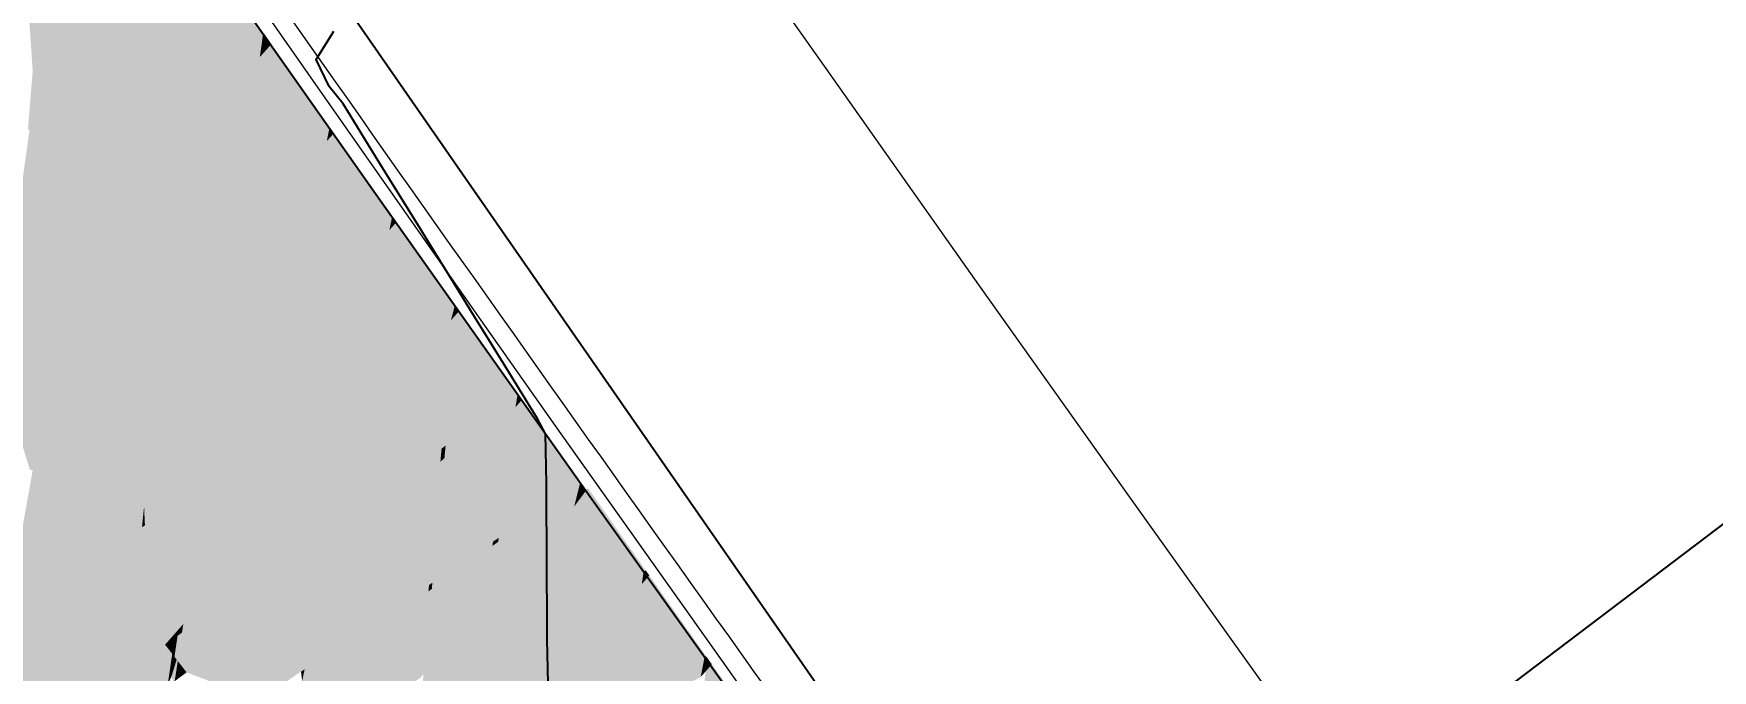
# Model space of a CAD drawing. Header units: millimetres. Extents: x 340454 to 342791, y 6993867 to 6995092.
# Drawn here: x 340800.18 to 340808.04, y 6994596.85 to 6994599.83 of the extents above; entities that cross this region are included whole.
import ezdxf
from ezdxf.enums import TextEntityAlignment as Align

# ---------------------------------------------------------------- set-up
doc = ezdxf.new("R2010")
doc.units = ezdxf.units.MM
doc.header["$LTSCALE"] = 10
for name, color, linetype in [('A-MODELAGEM', 7, 'Continuous'), ('Alinhamento', 7, 'Continuous'), ('AREA_DOS_LOTES', 5, 'Continuous'), ('F-HZ-CORREDOR-FEAT', 2, 'Continuous'), ('T-HM-CURVA_INTERMEDIARIA', 45, 'Continuous'), ('URB-Calçadas', 2, 'Continuous'), ('URB-Quadras', 3, 'Continuous')]:
    doc.layers.add(name, color=color, linetype=linetype)
doc.layers.add('PDF2_0', color=9, linetype='Continuous', true_color=0x808080)
doc.styles.add('ARIAL', font='arial.ttf', dxfattribs={"height": 2})

msp = doc.modelspace()

# ---------------------------------------------------------------- linework, layer by layer
at = {"lineweight": 20}
msp.add_lwpolyline([(340804.4536, 6994595.5903, -0.006606), (340796.9114, 6994606.3729, 0.436053), (340791.2693, 6994607.2952), (340769.737, 6994591.4125), (340780.2367, 6994577.2322), (340804.4536, 6994595.5903, -0.007581)], format="xyb", close=True, dxfattribs=at)
at = {"layer": 'A-MODELAGEM', "color": 11, "linetype": 'Continuous', "lineweight": -3}
for points in [[(340800.9063, 6994599.6879), (340800.9253, 6994599.6956), (340800.9585, 6994600.2058)], [(340800.9063, 6994599.6879), (340800.9585, 6994600.2058), (340800.953, 6994600.202)], [(340800.9253, 6994599.6956), (340801.2542, 6994599.8295), (340800.9795, 6994600.2205)], [(340800.9253, 6994599.6956), (340800.9795, 6994600.2205), (340800.9585, 6994600.2058)], [(340800.9795, 6994600.2205), (340801.2601, 6994599.8319), (340800.9852, 6994600.2245)], [(340800.9795, 6994600.2205), (340801.2542, 6994599.8295), (340801.2601, 6994599.8319)], [(340800.5598, 6994599.9265), (340800.8335, 6994599.6582), (340800.953, 6994600.202)], [(340800.8335, 6994599.6582), (340800.9063, 6994599.6879), (340800.953, 6994600.202)], [(340800.176, 6994599.6576), (340800.217, 6994599.9453), (340800.1582, 6994599.9216)], [(340800.176, 6994599.6576), (340800.1955, 6994599.6713), (340800.217, 6994599.9453)], [(340800.1955, 6994599.6713), (340800.2363, 6994599.9532), (340800.217, 6994599.9453)], [(340800.1955, 6994599.6713), (340800.2024, 6994599.6761), (340800.2363, 6994599.9532)], [(340800.2024, 6994599.6761), (340800.2416, 6994599.9553), (340800.2363, 6994599.9532)], [(340800.2024, 6994599.6761), (340800.5373, 6994599.9107), (340800.2416, 6994599.9553)], [(340800.2024, 6994599.6761), (340800.4662, 6994599.5087), (340800.5373, 6994599.9107)], [(340800.4662, 6994599.5087), (340800.4864, 6994599.5169), (340800.5373, 6994599.9107)], [(340800.4864, 6994599.5169), (340800.8335, 6994599.6582), (340800.5598, 6994599.9265)], [(340800.4864, 6994599.5169), (340800.5598, 6994599.9265), (340800.5373, 6994599.9107)], [(340800.9253, 6994599.6956), (340801.2491, 6994599.7879), (340801.2542, 6994599.8295)], [(340801.2491, 6994599.7879), (340801.255, 6994599.8283), (340801.2542, 6994599.8295)], [(340801.2491, 6994599.7879), (340801.2721, 6994599.8041), (340801.255, 6994599.8283)], [(340801.2542, 6994599.8295), (340801.255, 6994599.8283), (340801.2601, 6994599.8319)], [(340801.255, 6994599.8283), (340801.2772, 6994599.8076), (340801.2601, 6994599.8319)], [(340801.255, 6994599.8283), (340801.2721, 6994599.8041), (340801.2772, 6994599.8076)], [(340800.9102, 6994599.5499), (340801.2395, 6994599.7224), (340801.2491, 6994599.7879)], [(340800.9102, 6994599.5499), (340801.2491, 6994599.7879), (340800.9253, 6994599.6956)], [(340801.168, 6994599.1084), (340801.2639, 6994599.7496), (340801.2395, 6994599.7224)], [(340801.168, 6994599.1084), (340801.1891, 6994599.1232), (340801.2639, 6994599.7496)], [(340801.1891, 6994599.1232), (340801.2888, 6994599.7773), (340801.2639, 6994599.7496)], [(340801.1891, 6994599.1232), (340801.1906, 6994599.1243), (340801.2888, 6994599.7773)], [(340801.1906, 6994599.1243), (340801.5651, 6994599.3879), (340801.2888, 6994599.7773)], [(340801.2395, 6994599.7224), (340801.2639, 6994599.7496), (340801.2491, 6994599.7879)], [(340801.2639, 6994599.7496), (340801.2721, 6994599.8041), (340801.2491, 6994599.7879)], [(340801.2639, 6994599.7496), (340801.2888, 6994599.7773), (340801.2721, 6994599.8041)], [(340801.2721, 6994599.8041), (340801.2942, 6994599.7833), (340801.2772, 6994599.8076)], [(340801.2888, 6994599.7773), (340801.2892, 6994599.7798), (340801.2721, 6994599.8041)], [(340801.2721, 6994599.8041), (340801.2892, 6994599.7798), (340801.2942, 6994599.7833)], [(340801.2888, 6994599.7773), (340801.29, 6994599.7786), (340801.2892, 6994599.7798)], [(340801.2888, 6994599.7773), (340801.5651, 6994599.3879), (340801.29, 6994599.7786)], [(340801.2892, 6994599.7798), (340801.29, 6994599.7786), (340801.2942, 6994599.7833)], [(340801.29, 6994599.7786), (340801.5695, 6994599.3911), (340801.2942, 6994599.7833)], [(340801.29, 6994599.7786), (340801.5651, 6994599.3879), (340801.5695, 6994599.3911)], [(340800.1536, 6994599.3815), (340800.1955, 6994599.6713), (340800.176, 6994599.6576)], [(340800.1536, 6994599.3815), (340800.1616, 6994599.3847), (340800.1955, 6994599.6713)], [(340800.1616, 6994599.3847), (340800.4662, 6994599.5087), (340800.2024, 6994599.6761)], [(340800.1616, 6994599.3847), (340800.2024, 6994599.6761), (340800.1955, 6994599.6713)], [(340800.4864, 6994599.5169), (340800.7913, 6994599.4664), (340800.8335, 6994599.6582)], [(340800.7913, 6994599.4664), (340800.891, 6994599.5364), (340800.8335, 6994599.6582)], [(340800.891, 6994599.5364), (340800.9063, 6994599.6879), (340800.8335, 6994599.6582)], [(340800.8876, 6994599.331), (340801.1473, 6994599.0937), (340801.2395, 6994599.7224)], [(340800.8876, 6994599.331), (340801.2395, 6994599.7224), (340800.9102, 6994599.5499)], [(340800.891, 6994599.5364), (340800.9102, 6994599.5499), (340800.9063, 6994599.6879)], [(340800.9102, 6994599.5499), (340800.9253, 6994599.6956), (340800.9063, 6994599.6879)], [(340801.1473, 6994599.0937), (340801.168, 6994599.1084), (340801.2395, 6994599.7224)], [(340800.1616, 6994599.3847), (340800.4115, 6994599.1996), (340800.4662, 6994599.5087)], [(340800.4115, 6994599.1996), (340800.432, 6994599.2141), (340800.4662, 6994599.5087)], [(340800.432, 6994599.2141), (340800.7913, 6994599.4664), (340800.4864, 6994599.5169)], [(340800.432, 6994599.2141), (340800.4864, 6994599.5169), (340800.4662, 6994599.5087)], [(340800.8681, 6994599.3093), (340800.891, 6994599.5364), (340800.7913, 6994599.4664)], [(340800.8681, 6994599.3093), (340800.8876, 6994599.331), (340800.891, 6994599.5364)], [(340800.8876, 6994599.331), (340800.9102, 6994599.5499), (340800.891, 6994599.5364)], [(340800.432, 6994599.2141), (340800.7207, 6994599.1453), (340800.7913, 6994599.4664)], [(340800.7207, 6994599.1453), (340800.8681, 6994599.3093), (340800.7913, 6994599.4664)], [(340800.1055, 6994598.9847), (340800.4115, 6994599.1996), (340800.1616, 6994599.3847)], [(340801.1906, 6994599.1243), (340801.5533, 6994599.3289), (340801.5651, 6994599.3879)], [(340801.4828, 6994598.7069), (340801.4874, 6994598.7101), (340801.5821, 6994599.3611)], [(340801.4828, 6994598.7069), (340801.5821, 6994599.3611), (340801.5569, 6994599.3329)], [(340801.4874, 6994598.7101), (340801.8586, 6994598.9721), (340801.5821, 6994599.3611)], [(340801.5533, 6994599.3289), (340801.5569, 6994599.3329), (340801.5651, 6994599.3879)], [(340801.5569, 6994599.3329), (340801.5821, 6994599.3611), (340801.5651, 6994599.3879)], [(340801.5651, 6994599.3879), (340801.5869, 6994599.3664), (340801.5695, 6994599.3911)], [(340801.5821, 6994599.3611), (340801.5825, 6994599.3633), (340801.5651, 6994599.3879)], [(340801.5651, 6994599.3879), (340801.5825, 6994599.3633), (340801.5869, 6994599.3664)], [(340801.5821, 6994599.3611), (340801.5832, 6994599.3623), (340801.5825, 6994599.3633)], [(340801.5821, 6994599.3611), (340801.8586, 6994598.9721), (340801.5832, 6994599.3623)], [(340801.5825, 6994599.3633), (340801.5832, 6994599.3623), (340801.5869, 6994599.3664)], [(340801.5832, 6994599.3623), (340801.8624, 6994598.9748), (340801.5869, 6994599.3664)], [(340801.5832, 6994599.3623), (340801.8586, 6994598.9721), (340801.8624, 6994598.9748)], [(340800.8234, 6994598.8657), (340800.8681, 6994599.3093), (340800.7207, 6994599.1453)], [(340800.8234, 6994598.8657), (340800.8408, 6994598.8779), (340800.8681, 6994599.3093)], [(340800.8408, 6994598.8779), (340801.1473, 6994599.0937), (340800.8876, 6994599.331)], [(340800.8408, 6994598.8779), (340800.8876, 6994599.331), (340800.8681, 6994599.3093)], [(340801.1542, 6994598.882), (340801.4206, 6994598.6629), (340801.5533, 6994599.3289)], [(340801.1542, 6994598.882), (340801.5533, 6994599.3289), (340801.1906, 6994599.1243)], [(340801.4206, 6994598.6629), (340801.4617, 6994598.692), (340801.5533, 6994599.3289)], [(340801.4617, 6994598.692), (340801.4828, 6994598.7069), (340801.5569, 6994599.3329)], [(340801.4617, 6994598.692), (340801.5569, 6994599.3329), (340801.5533, 6994599.3289)], [(340800.1055, 6994598.9847), (340800.3237, 6994598.7037), (340800.4115, 6994599.1996)], [(340800.3237, 6994598.7037), (340800.3447, 6994598.727), (340800.4115, 6994599.1996)], [(340800.3447, 6994598.727), (340800.432, 6994599.2141), (340800.4115, 6994599.1996)], [(340800.3447, 6994598.727), (340800.7207, 6994599.1453), (340800.432, 6994599.2141)], [(340800.3447, 6994598.727), (340800.6291, 6994598.7289), (340800.7207, 6994599.1453)], [(340800.6291, 6994598.7289), (340800.8234, 6994598.8657), (340800.7207, 6994599.1453)], [(340801.1302, 6994598.855), (340801.168, 6994599.1084), (340801.1473, 6994599.0937)], [(340801.1302, 6994598.855), (340801.152, 6994598.8795), (340801.168, 6994599.1084)], [(340801.152, 6994598.8795), (340801.1891, 6994599.1232), (340801.168, 6994599.1084)], [(340801.152, 6994598.8795), (340801.1542, 6994598.882), (340801.1891, 6994599.1232)], [(340801.1542, 6994598.882), (340801.1906, 6994599.1243), (340801.1891, 6994599.1232)], [(340800.8408, 6994598.8779), (340801.1087, 6994598.831), (340801.1473, 6994599.0937)], [(340801.1087, 6994598.831), (340801.1302, 6994598.855), (340801.1473, 6994599.0937)], [(340800.0186, 6994598.3643), (340800.3237, 6994598.7037), (340800.1055, 6994598.9847)], [(340801.4874, 6994598.7101), (340801.8466, 6994598.9122), (340801.8586, 6994598.9721)], [(340801.8466, 6994598.9122), (340801.8758, 6994598.9451), (340801.8586, 6994598.9721)], [(340801.8586, 6994598.9721), (340801.8799, 6994598.9498), (340801.8624, 6994598.9748)], [(340801.8758, 6994598.9451), (340801.8762, 6994598.9472), (340801.8586, 6994598.9721)], [(340801.8586, 6994598.9721), (340801.8762, 6994598.9472), (340801.8799, 6994598.9498)], [(340801.8758, 6994598.9451), (340801.8768, 6994598.9463), (340801.8762, 6994598.9472)], [(340801.8758, 6994598.9451), (340802.1524, 6994598.5566), (340801.8768, 6994598.9463)], [(340801.8762, 6994598.9472), (340801.8768, 6994598.9463), (340801.8799, 6994598.9498)], [(340801.8768, 6994598.9463), (340802.1556, 6994598.5588), (340801.8799, 6994598.9498)], [(340801.8768, 6994598.9463), (340802.1524, 6994598.5566), (340802.1556, 6994598.5588)], [(340800.8002, 6994598.4856), (340800.8408, 6994598.8779), (340800.8234, 6994598.8657)], [(340800.8002, 6994598.4856), (340801.1087, 6994598.831), (340800.8408, 6994598.8779)], [(340801.0826, 6994598.4244), (340801.0857, 6994598.4266), (340801.152, 6994598.8795)], [(340801.0826, 6994598.4244), (340801.152, 6994598.8795), (340801.1302, 6994598.855)], [(340801.0857, 6994598.4266), (340801.4206, 6994598.6629), (340801.1542, 6994598.882)], [(340801.0857, 6994598.4266), (340801.1542, 6994598.882), (340801.152, 6994598.8795)], [(340801.4521, 6994598.4676), (340801.7131, 6994598.2457), (340801.8466, 6994598.9122)], [(340801.4521, 6994598.4676), (340801.8466, 6994598.9122), (340801.4874, 6994598.7101)], [(340801.7131, 6994598.2457), (340801.7365, 6994598.2622), (340801.8466, 6994598.9122)], [(340801.7365, 6994598.2622), (340802.1524, 6994598.5566), (340801.8758, 6994598.9451)], [(340801.7365, 6994598.2622), (340801.8758, 6994598.9451), (340801.8466, 6994598.9122)], [(340800.7832, 6994598.4665), (340800.8234, 6994598.8657), (340800.6291, 6994598.7289)], [(340800.7832, 6994598.4665), (340800.8002, 6994598.4856), (340800.8234, 6994598.8657)], [(340800.8002, 6994598.4856), (340801.0452, 6994598.398), (340801.1087, 6994598.831)], [(340801.0452, 6994598.398), (340801.0638, 6994598.4111), (340801.1087, 6994598.831)], [(340801.0638, 6994598.4111), (340801.0826, 6994598.4244), (340801.1302, 6994598.855)], [(340801.0638, 6994598.4111), (340801.1302, 6994598.855), (340801.1087, 6994598.831)], [(340800.5023, 6994598.152), (340800.6291, 6994598.7289), (340800.304, 6994598.4999)], [(340800.304, 6994598.4999), (340800.6291, 6994598.7289), (340800.3447, 6994598.727)], [(340800.304, 6994598.4999), (340800.3447, 6994598.727), (340800.3237, 6994598.7037)], [(340800.5023, 6994598.152), (340800.7832, 6994598.4665), (340800.6291, 6994598.7289)], [(340800.0186, 6994598.3643), (340800.2853, 6994598.4868), (340800.3237, 6994598.7037)], [(340800.2853, 6994598.4868), (340800.304, 6994598.4999), (340800.3237, 6994598.7037)], [(340801.0857, 6994598.4266), (340801.3612, 6994598.3651), (340801.4206, 6994598.6629)], [(340801.3612, 6994598.3651), (340801.4236, 6994598.4355), (340801.4206, 6994598.6629)], [(340801.4236, 6994598.4355), (340801.4617, 6994598.692), (340801.4206, 6994598.6629)], [(340801.4236, 6994598.4355), (340801.4454, 6994598.46), (340801.4617, 6994598.692)], [(340801.4454, 6994598.46), (340801.4828, 6994598.7069), (340801.4617, 6994598.692)], [(340801.4454, 6994598.46), (340801.4521, 6994598.4676), (340801.4828, 6994598.7069)], [(340801.4521, 6994598.4676), (340801.4874, 6994598.7101), (340801.4828, 6994598.7069)], [(340801.7365, 6994598.2622), (340802.1345, 6994598.4892), (340802.1524, 6994598.5566)], [(340802.1345, 6994598.4892), (340802.1476, 6994598.5041), (340802.1524, 6994598.5566)], [(340802.1476, 6994598.5041), (340802.1702, 6994598.5298), (340802.1524, 6994598.5566)], [(340802.1524, 6994598.5566), (340802.1735, 6994598.5335), (340802.1556, 6994598.5588)], [(340802.1702, 6994598.5298), (340802.1703, 6994598.5313), (340802.1524, 6994598.5566)], [(340802.1524, 6994598.5566), (340802.1703, 6994598.5313), (340802.1735, 6994598.5335)], [(340800.1623, 6994597.7915), (340800.2853, 6994598.4868), (340800.0084, 6994598.2918)], [(340800.0084, 6994598.2918), (340800.2853, 6994598.4868), (340800.0186, 6994598.3643)], [(340800.1623, 6994597.7915), (340800.176, 6994597.7866), (340800.2853, 6994598.4868)], [(340800.176, 6994597.7866), (340800.304, 6994598.4999), (340800.2853, 6994598.4868)], [(340800.176, 6994597.7866), (340800.5023, 6994598.152), (340800.304, 6994598.4999)], [(340800.7712, 6994598.2046), (340801.0452, 6994598.398), (340800.8002, 6994598.4856)], [(340800.7712, 6994598.2046), (340800.8002, 6994598.4856), (340800.7832, 6994598.4665)], [(340801.6768, 6994597.9699), (340802.1345, 6994598.4892), (340801.7365, 6994598.2622)], [(340801.6768, 6994597.9699), (340801.9471, 6994597.7869), (340802.1345, 6994598.4892)], [(340801.9471, 6994597.7869), (340802.0909, 6994597.8889), (340802.1345, 6994598.4892)], [(340802.0909, 6994597.8889), (340802.1476, 6994598.5041), (340802.1345, 6994598.4892)], [(340802.0909, 6994597.8889), (340802.1097, 6994597.9022), (340802.1476, 6994598.5041)], [(340802.1097, 6994597.9022), (340802.1702, 6994598.5298), (340802.1476, 6994598.5041)], [(340802.1097, 6994597.9022), (340802.4467, 6994598.1413), (340802.1702, 6994598.5298)], [(340802.1702, 6994598.5298), (340802.1709, 6994598.5305), (340802.1703, 6994598.5313)], [(340802.1702, 6994598.5298), (340802.4467, 6994598.1413), (340802.1709, 6994598.5305)], [(340802.1703, 6994598.5313), (340802.1709, 6994598.5305), (340802.1735, 6994598.5335)], [(340802.1709, 6994598.5305), (340802.4494, 6994598.1432), (340802.1735, 6994598.5335)], [(340802.1709, 6994598.5305), (340802.4467, 6994598.1413), (340802.4494, 6994598.1432)], [(340800.5023, 6994598.152), (340800.7557, 6994598.1936), (340800.7832, 6994598.4665)], [(340800.7557, 6994598.1936), (340800.7712, 6994598.2046), (340800.7832, 6994598.4665)], [(340800.7712, 6994598.2046), (340800.9768, 6994597.9318), (340801.0452, 6994598.398)], [(340800.9768, 6994597.9318), (340800.9952, 6994597.9525), (340801.0452, 6994598.398)], [(340800.9952, 6994597.9525), (340801.0638, 6994598.4111), (340801.0452, 6994598.398)], [(340800.9952, 6994597.9525), (340801.0139, 6994597.9736), (340801.0638, 6994598.4111)], [(340801.0139, 6994597.9736), (340801.0826, 6994598.4244), (340801.0638, 6994598.4111)], [(340801.0139, 6994597.9736), (340801.0184, 6994597.9787), (340801.0826, 6994598.4244)], [(340801.0184, 6994597.9787), (340801.0857, 6994598.4266), (340801.0826, 6994598.4244)], [(340801.0184, 6994597.9787), (340801.3612, 6994598.3651), (340801.0857, 6994598.4266)], [(340801.3581, 6994597.9945), (340801.3767, 6994598.0077), (340801.4236, 6994598.4355)], [(340801.3581, 6994597.9945), (340801.4236, 6994598.4355), (340801.3612, 6994598.3651)], [(340801.3767, 6994598.0077), (340801.3862, 6994598.0143), (340801.4454, 6994598.46)], [(340801.3767, 6994598.0077), (340801.4454, 6994598.46), (340801.4236, 6994598.4355)], [(340801.3862, 6994598.0143), (340801.7131, 6994598.2457), (340801.4521, 6994598.4676)], [(340801.3862, 6994598.0143), (340801.4521, 6994598.4676), (340801.4454, 6994598.46)], [(340801.0184, 6994597.9787), (340801.2757, 6994597.9361), (340801.3612, 6994598.3651)], [(340801.2757, 6994597.9361), (340801.3581, 6994597.9945), (340801.3612, 6994598.3651)], [(340801.3862, 6994598.0143), (340801.6523, 6994597.942), (340801.7131, 6994598.2457)], [(340801.6523, 6994597.942), (340801.6768, 6994597.9699), (340801.7131, 6994598.2457)], [(340801.6768, 6994597.9699), (340801.7365, 6994598.2622), (340801.7131, 6994598.2457)], [(340800.6976, 6994597.6171), (340800.7557, 6994598.1936), (340800.4666, 6994597.9895)], [(340800.4666, 6994597.9895), (340800.7557, 6994598.1936), (340800.5023, 6994598.152)], [(340800.6976, 6994597.6171), (340800.7122, 6994597.6335), (340800.7557, 6994598.1936)], [(340800.7122, 6994597.6335), (340800.7712, 6994598.2046), (340800.7557, 6994598.1936)], [(340800.7122, 6994597.6335), (340800.9768, 6994597.9318), (340800.7712, 6994598.2046)], [(340800.176, 6994597.7866), (340800.4666, 6994597.9895), (340800.5023, 6994598.152)], [(340802.0887, 6994597.6847), (340802.3317, 6994597.4527), (340802.4369, 6994598.0826)], [(340802.0887, 6994597.6847), (340802.4369, 6994598.0826), (340802.104, 6994597.8433)], [(340802.104, 6994597.8433), (340802.4369, 6994598.0826), (340802.4441, 6994598.1259)], [(340802.104, 6994597.8433), (340802.4441, 6994598.1259), (340802.1097, 6994597.9022)], [(340802.1097, 6994597.9022), (340802.4441, 6994598.1259), (340802.4467, 6994598.1413)], [(340802.3317, 6994597.4527), (340802.3376, 6994597.4567), (340802.4369, 6994598.0826)], [(340802.3376, 6994597.4567), (340802.4375, 6994598.0832), (340802.4369, 6994598.0826)], [(340802.3376, 6994597.4567), (340802.3443, 6994597.4613), (340802.4375, 6994598.0832)], [(340802.3443, 6994597.4613), (340802.4461, 6994598.093), (340802.4375, 6994598.0832)], [(340802.3443, 6994597.4613), (340802.3589, 6994597.4711), (340802.4461, 6994598.093)], [(340802.3589, 6994597.4711), (340802.4647, 6994598.1143), (340802.4461, 6994598.093)], [(340802.3589, 6994597.4711), (340802.7397, 6994597.7289), (340802.4647, 6994598.1143)], [(340802.4369, 6994598.0826), (340802.4375, 6994598.0832), (340802.4441, 6994598.1259)], [(340802.4375, 6994598.0832), (340802.4443, 6994598.126), (340802.4441, 6994598.1259)], [(340802.4375, 6994598.0832), (340802.4461, 6994598.093), (340802.4443, 6994598.126)], [(340802.4441, 6994598.1259), (340802.4443, 6994598.126), (340802.4467, 6994598.1413)], [(340802.4443, 6994598.126), (340802.4525, 6994598.1328), (340802.4467, 6994598.1413)], [(340802.4461, 6994598.093), (340802.4525, 6994598.1328), (340802.4443, 6994598.126)], [(340802.4461, 6994598.093), (340802.4647, 6994598.1143), (340802.4525, 6994598.1328)], [(340802.4467, 6994598.1413), (340802.4552, 6994598.135), (340802.4494, 6994598.1432)], [(340802.4467, 6994598.1413), (340802.4525, 6994598.1332), (340802.4552, 6994598.135)], [(340802.4525, 6994598.1328), (340802.4525, 6994598.1332), (340802.4467, 6994598.1413)], [(340802.4525, 6994598.1332), (340802.4527, 6994598.133), (340802.4552, 6994598.135)], [(340802.4525, 6994598.1328), (340802.4527, 6994598.133), (340802.4525, 6994598.1332)], [(340802.4525, 6994598.1328), (340802.4649, 6994598.1157), (340802.4527, 6994598.133)], [(340802.4647, 6994598.1143), (340802.4649, 6994598.1157), (340802.4525, 6994598.1328)], [(340802.4527, 6994598.133), (340802.4675, 6994598.1176), (340802.4552, 6994598.135)], [(340802.4527, 6994598.133), (340802.4649, 6994598.1157), (340802.4675, 6994598.1176)], [(340802.4647, 6994598.1143), (340802.4654, 6994598.1151), (340802.4649, 6994598.1157)], [(340802.4647, 6994598.1143), (340802.7397, 6994597.7289), (340802.4654, 6994598.1151)], [(340802.4649, 6994598.1157), (340802.4654, 6994598.1151), (340802.4675, 6994598.1176)], [(340802.4654, 6994598.1151), (340802.7418, 6994597.7304), (340802.4675, 6994598.1176)], [(340802.4654, 6994598.1151), (340802.7397, 6994597.7289), (340802.7418, 6994597.7304)], [(340801.3074, 6994597.5506), (340801.3767, 6994598.0077), (340801.3581, 6994597.9945)], [(340801.3074, 6994597.5506), (340801.3209, 6994597.566), (340801.3767, 6994598.0077)], [(340801.3209, 6994597.566), (340801.3862, 6994598.0143), (340801.3767, 6994598.0077)], [(340801.3209, 6994597.566), (340801.6523, 6994597.942), (340801.3862, 6994598.0143)], [(340800.1756, 6994597.7841), (340800.3652, 6994597.5282), (340800.4666, 6994597.9895)], [(340800.1756, 6994597.7841), (340800.4666, 6994597.9895), (340800.176, 6994597.7866)], [(340800.3652, 6994597.5282), (340800.6976, 6994597.6171), (340800.4666, 6994597.9895)], [(340800.7122, 6994597.6335), (340800.9429, 6994597.7006), (340800.9768, 6994597.9318)], [(340800.9429, 6994597.7006), (340800.9593, 6994597.7122), (340800.9768, 6994597.9318)], [(340800.9593, 6994597.7122), (340800.9759, 6994597.724), (340800.9952, 6994597.9525)], [(340800.9593, 6994597.7122), (340800.9952, 6994597.9525), (340800.9768, 6994597.9318)], [(340800.9759, 6994597.724), (340800.9806, 6994597.7273), (340801.0139, 6994597.9736)], [(340800.9759, 6994597.724), (340801.0139, 6994597.9736), (340800.9952, 6994597.9525)], [(340800.9806, 6994597.7273), (340801.2757, 6994597.9361), (340801.0184, 6994597.9787)], [(340800.9806, 6994597.7273), (340801.0184, 6994597.9787), (340801.0139, 6994597.9736)], [(340801.1671, 6994597.3914), (340801.2757, 6994597.9361), (340800.9806, 6994597.7273)], [(340801.1671, 6994597.3914), (340801.2892, 6994597.5299), (340801.2757, 6994597.9361)], [(340801.2892, 6994597.5299), (340801.3581, 6994597.9945), (340801.2757, 6994597.9361)], [(340801.2892, 6994597.5299), (340801.3074, 6994597.5506), (340801.3581, 6994597.9945)], [(340801.3209, 6994597.566), (340801.5673, 6994597.5174), (340801.6523, 6994597.942)], [(340801.5673, 6994597.5174), (340801.5875, 6994597.5318), (340801.6523, 6994597.942)], [(340801.5875, 6994597.5318), (340801.6768, 6994597.9699), (340801.6523, 6994597.942)], [(340801.5875, 6994597.5318), (340801.9471, 6994597.7869), (340801.6768, 6994597.9699)], [(340801.9471, 6994597.7869), (340802.0852, 6994597.8277), (340802.0909, 6994597.8889)], [(340802.0852, 6994597.8277), (340802.104, 6994597.8433), (340802.0909, 6994597.8889)], [(340802.104, 6994597.8433), (340802.1097, 6994597.9022), (340802.0909, 6994597.8889)], [(340800.1741, 6994597.7761), (340800.0651, 6994597.168), (340800.3652, 6994597.5282)], [(340800.1741, 6994597.7761), (340800.3652, 6994597.5282), (340800.1756, 6994597.7841)], [(340801.5875, 6994597.5318), (340801.9218, 6994597.692), (340801.9471, 6994597.7869)], [(340801.9218, 6994597.692), (340802.0852, 6994597.8277), (340801.9471, 6994597.7869)], [(340801.9218, 6994597.692), (340802.0701, 6994597.6634), (340802.0852, 6994597.8277)], [(340802.0701, 6994597.6634), (340802.0887, 6994597.6847), (340802.0852, 6994597.8277)], [(340802.0887, 6994597.6847), (340802.104, 6994597.8433), (340802.0852, 6994597.8277)], [(340800.8437, 6994597.0244), (340800.9429, 6994597.7006), (340800.7015, 6994597.5298)], [(340800.7015, 6994597.5298), (340800.9429, 6994597.7006), (340800.7122, 6994597.6335)], [(340800.8437, 6994597.0244), (340800.859, 6994597.0418), (340800.9429, 6994597.7006)], [(340800.859, 6994597.0418), (340800.9593, 6994597.7122), (340800.9429, 6994597.7006)], [(340800.859, 6994597.0418), (340800.8746, 6994597.0595), (340800.9593, 6994597.7122)], [(340800.8746, 6994597.0595), (340800.9759, 6994597.724), (340800.9593, 6994597.7122)], [(340800.8746, 6994597.0595), (340800.8813, 6994597.0671), (340800.9759, 6994597.724)], [(340800.8813, 6994597.0671), (340800.9806, 6994597.7273), (340800.9759, 6994597.724)], [(340800.8813, 6994597.0671), (340801.1671, 6994597.3914), (340800.9806, 6994597.7273)], [(340801.5586, 6994597.3903), (340801.9218, 6994597.692), (340801.5875, 6994597.5318)], [(340801.5586, 6994597.3903), (340801.8458, 6994597.4071), (340801.9218, 6994597.692)], [(340801.8458, 6994597.4071), (340802.0701, 6994597.6634), (340801.9218, 6994597.692)], [(340802.3558, 6994597.4521), (340802.7386, 6994597.7243), (340802.3589, 6994597.4711)], [(340802.3558, 6994597.4521), (340802.7213, 6994597.655), (340802.7386, 6994597.7243)], [(340802.3589, 6994597.4711), (340802.7386, 6994597.7243), (340802.7397, 6994597.7289)], [(340802.7213, 6994597.655), (340802.7246, 6994597.6588), (340802.7386, 6994597.7243)], [(340802.7246, 6994597.6588), (340802.7414, 6994597.7264), (340802.7386, 6994597.7243)], [(340802.7246, 6994597.6588), (340802.7596, 6994597.6991), (340802.7414, 6994597.7264)], [(340802.7246, 6994597.6588), (340802.7526, 6994597.6719), (340802.7596, 6994597.6991)], [(340802.7386, 6994597.7243), (340802.7414, 6994597.7264), (340802.7397, 6994597.7289)], [(340802.7397, 6994597.7289), (340802.7436, 6994597.7279), (340802.7418, 6994597.7304)], [(340802.7397, 6994597.7289), (340802.7414, 6994597.7264), (340802.7436, 6994597.7279)], [(340802.7414, 6994597.7264), (340802.762, 6994597.7019), (340802.7436, 6994597.7279)], [(340802.7414, 6994597.7264), (340802.7599, 6994597.7004), (340802.762, 6994597.7019)], [(340802.7596, 6994597.6991), (340802.7599, 6994597.7004), (340802.7414, 6994597.7264)], [(340802.7431, 6994597.1025), (340802.7652, 6994597.6888), (340802.7638, 6994597.687)], [(340802.7431, 6994597.1025), (340803.0366, 6994597.3117), (340802.7652, 6994597.6888)], [(340802.7526, 6994597.6719), (340802.7638, 6994597.687), (340802.7596, 6994597.6991)], [(340802.7596, 6994597.6991), (340802.7603, 6994597.6999), (340802.7599, 6994597.7004)], [(340802.7596, 6994597.6991), (340802.7653, 6994597.6928), (340802.7603, 6994597.6999)], [(340802.7638, 6994597.687), (340802.7653, 6994597.6928), (340802.7596, 6994597.6991)], [(340802.7599, 6994597.7004), (340802.7604, 6994597.7), (340802.762, 6994597.7019)], [(340802.7599, 6994597.7004), (340802.7603, 6994597.6999), (340802.7604, 6994597.7)], [(340802.7603, 6994597.6999), (340802.7653, 6994597.6928), (340802.7604, 6994597.7)], [(340802.7604, 6994597.7), (340802.7674, 6994597.6943), (340802.762, 6994597.7019)], [(340802.7653, 6994597.6928), (340802.7674, 6994597.6943), (340802.7604, 6994597.7)], [(340802.7638, 6994597.687), (340802.7652, 6994597.6888), (340802.7653, 6994597.6928)], [(340802.7652, 6994597.6888), (340802.7667, 6994597.6909), (340802.7653, 6994597.6928)], [(340802.7652, 6994597.6888), (340803.0366, 6994597.3117), (340802.7667, 6994597.6909)], [(340802.7653, 6994597.6928), (340802.7684, 6994597.6931), (340802.7674, 6994597.6943)], [(340802.7653, 6994597.6928), (340802.7667, 6994597.6909), (340802.7684, 6994597.6931)], [(340802.7667, 6994597.6909), (340803.0366, 6994597.3117), (340802.7684, 6994597.6931)], [(340802.7674, 6994597.6943), (340802.7684, 6994597.6931), (340802.7713, 6994597.697)], [(340802.7684, 6994597.6931), (340803.0465, 6994597.3188), (340802.778, 6994597.7018)], [(340802.7684, 6994597.6931), (340802.778, 6994597.7018), (340802.7713, 6994597.697)], [(340802.7684, 6994597.6931), (340803.0366, 6994597.3117), (340803.0465, 6994597.3188)], [(340800.3652, 6994597.5282), (340800.4831, 6994597.3753), (340800.6976, 6994597.6171)], [(340800.4831, 6994597.3753), (340800.6878, 6994597.5202), (340800.6976, 6994597.6171)], [(340800.6878, 6994597.5202), (340800.7015, 6994597.5298), (340800.6976, 6994597.6171)], [(340800.7015, 6994597.5298), (340800.7122, 6994597.6335), (340800.6976, 6994597.6171)], [(340801.8458, 6994597.4071), (340802.0319, 6994597.2497), (340802.0701, 6994597.6634)], [(340802.0319, 6994597.2497), (340802.0478, 6994597.2605), (340802.0701, 6994597.6634)], [(340802.0478, 6994597.2605), (340802.0887, 6994597.6847), (340802.0701, 6994597.6634)], [(340802.0478, 6994597.2605), (340802.3317, 6994597.4527), (340802.0887, 6994597.6847)], [(340802.2894, 6994597.0489), (340802.5494, 6994596.9644), (340802.7119, 6994597.6171)], [(340802.2894, 6994597.0489), (340802.7119, 6994597.6171), (340802.3116, 6994597.1836)], [(340802.3116, 6994597.1836), (340802.7213, 6994597.655), (340802.3558, 6994597.4521)], [(340802.3116, 6994597.1836), (340802.7119, 6994597.6171), (340802.7213, 6994597.655)], [(340802.5494, 6994596.9644), (340802.5517, 6994596.9661), (340802.7119, 6994597.6171)], [(340802.5517, 6994596.9661), (340802.7153, 6994597.6217), (340802.7119, 6994597.6171)], [(340802.5517, 6994596.9661), (340802.5766, 6994596.9838), (340802.7153, 6994597.6217)], [(340802.5766, 6994596.9838), (340802.7526, 6994597.6719), (340802.7153, 6994597.6217)], [(340802.5766, 6994596.9838), (340802.584, 6994596.9891), (340802.7526, 6994597.6719)], [(340802.584, 6994596.9891), (340802.7638, 6994597.687), (340802.7526, 6994597.6719)], [(340802.584, 6994596.9891), (340802.7431, 6994597.1025), (340802.7638, 6994597.687)], [(340802.7119, 6994597.6171), (340802.7153, 6994597.6217), (340802.7213, 6994597.655)], [(340802.7153, 6994597.6217), (340802.7526, 6994597.6719), (340802.7246, 6994597.6588)], [(340802.7153, 6994597.6217), (340802.7246, 6994597.6588), (340802.7213, 6994597.655)], [(340801.2704, 6994597.3068), (340801.3074, 6994597.5506), (340801.2892, 6994597.5299)], [(340801.2704, 6994597.3068), (340801.2847, 6994597.317), (340801.3074, 6994597.5506)], [(340801.2847, 6994597.317), (340801.3209, 6994597.566), (340801.3074, 6994597.5506)], [(340801.2847, 6994597.317), (340801.5673, 6994597.5174), (340801.3209, 6994597.566)], [(340801.5586, 6994597.3903), (340801.5875, 6994597.5318), (340801.5673, 6994597.5174)], [(340800.3652, 6994597.5282), (340800.0651, 6994597.168), (340800.313, 6994597.291)], [(340800.3652, 6994597.5282), (340800.313, 6994597.291), (340800.4831, 6994597.3753)], [(340800.4831, 6994597.3753), (340800.6513, 6994597.1576), (340800.6878, 6994597.5202)], [(340800.6513, 6994597.1576), (340800.6617, 6994597.1442), (340800.7015, 6994597.5298)], [(340800.6513, 6994597.1576), (340800.7015, 6994597.5298), (340800.6878, 6994597.5202)], [(340800.6617, 6994597.1442), (340800.8437, 6994597.0244), (340800.7015, 6994597.5298)], [(340801.1671, 6994597.3914), (340801.2543, 6994597.2954), (340801.2892, 6994597.5299)], [(340801.2543, 6994597.2954), (340801.2704, 6994597.3068), (340801.2892, 6994597.5299)], [(340801.2847, 6994597.317), (340801.5385, 6994597.3736), (340801.5673, 6994597.5174)], [(340801.5385, 6994597.3736), (340801.5586, 6994597.3903), (340801.5673, 6994597.5174)], [(340802.0478, 6994597.2605), (340802.3284, 6994597.4326), (340802.3317, 6994597.4527)], [(340802.3284, 6994597.4326), (340802.3344, 6994597.4369), (340802.3317, 6994597.4527)], [(340802.3344, 6994597.4369), (340802.3376, 6994597.4567), (340802.3317, 6994597.4527)], [(340802.3344, 6994597.4369), (340802.3412, 6994597.4417), (340802.3376, 6994597.4567)], [(340802.3412, 6994597.4417), (340802.3443, 6994597.4613), (340802.3376, 6994597.4567)], [(340802.3412, 6994597.4417), (340802.3558, 6994597.4521), (340802.3443, 6994597.4613)], [(340802.3443, 6994597.4613), (340802.3558, 6994597.4521), (340802.3589, 6994597.4711)], [(340800.313, 6994597.291), (340800.6513, 6994597.1576), (340800.4831, 6994597.3753)], [(340800.8813, 6994597.0671), (340801.1304, 6994597.2075), (340801.1671, 6994597.3914)], [(340801.1304, 6994597.2075), (340801.2543, 6994597.2954), (340801.1671, 6994597.3914)], [(340801.4758, 6994596.9844), (340801.8458, 6994597.4071), (340801.5586, 6994597.3903)], [(340801.4758, 6994596.9844), (340801.7535, 6994597.0612), (340801.8458, 6994597.4071)], [(340801.4758, 6994596.9844), (340801.5586, 6994597.3903), (340801.5385, 6994597.3736)], [(340801.7535, 6994597.0612), (340802.0319, 6994597.2497), (340801.8458, 6994597.4071)], [(340802.045, 6994597.2311), (340802.2809, 6994597.1483), (340802.3284, 6994597.4326)], [(340802.045, 6994597.2311), (340802.3284, 6994597.4326), (340802.0478, 6994597.2605)], [(340802.2809, 6994597.1483), (340802.2901, 6994597.1589), (340802.3284, 6994597.4326)], [(340802.2901, 6994597.1589), (340802.3344, 6994597.4369), (340802.3284, 6994597.4326)], [(340802.2901, 6994597.1589), (340802.2969, 6994597.1667), (340802.3344, 6994597.4369)], [(340802.2969, 6994597.1667), (340802.3412, 6994597.4417), (340802.3344, 6994597.4369)], [(340802.2969, 6994597.1667), (340802.3116, 6994597.1836), (340802.3412, 6994597.4417)], [(340802.3116, 6994597.1836), (340802.3558, 6994597.4521), (340802.3412, 6994597.4417)], [(340801.1304, 6994597.2075), (340801.2276, 6994597.1153), (340801.2543, 6994597.2954)], [(340801.2276, 6994597.1153), (340801.2433, 6994597.1284), (340801.2543, 6994597.2954)], [(340801.2433, 6994597.1284), (340801.2704, 6994597.3068), (340801.2543, 6994597.2954)], [(340801.2433, 6994597.1284), (340801.2592, 6994597.1416), (340801.2704, 6994597.3068)], [(340801.2592, 6994597.1416), (340801.5385, 6994597.3736), (340801.2847, 6994597.317)], [(340801.2592, 6994597.1416), (340801.456, 6994596.9617), (340801.5385, 6994597.3736)], [(340801.2592, 6994597.1416), (340801.2847, 6994597.317), (340801.2704, 6994597.3068)], [(340801.456, 6994596.9617), (340801.4758, 6994596.9844), (340801.5385, 6994597.3736)], [(340802.7431, 6994597.1025), (340803.0287, 6994597.2541), (340803.0366, 6994597.3117)], [(340803.0287, 6994597.2541), (340803.0531, 6994597.2823), (340803.0366, 6994597.3117)], [(340803.0366, 6994597.3117), (340803.0637, 6994597.2945), (340803.0465, 6994597.3188)], [(340803.0366, 6994597.3117), (340803.0539, 6994597.2875), (340803.0637, 6994597.2945)], [(340803.0531, 6994597.2823), (340803.0539, 6994597.2875), (340803.0366, 6994597.3117)], [(340800.0651, 6994597.168), (340800.1832, 6994596.7005), (340800.313, 6994597.291)], [(340800.313, 6994597.291), (340800.1832, 6994596.7005), (340800.6248, 6994596.895)], [(340800.313, 6994597.291), (340800.6248, 6994596.895), (340800.6513, 6994597.1576)], [(340801.7412, 6994597.0151), (340802.0292, 6994597.2198), (340801.7535, 6994597.0612)], [(340801.7412, 6994597.0151), (340801.9919, 6994596.8158), (340802.0292, 6994597.2198)], [(340801.7535, 6994597.0612), (340802.0292, 6994597.2198), (340802.0319, 6994597.2497)], [(340801.9919, 6994596.8158), (340802.0066, 6994596.8327), (340802.0292, 6994597.2198)], [(340802.0066, 6994596.8327), (340802.045, 6994597.2311), (340802.0292, 6994597.2198)], [(340802.0066, 6994596.8327), (340802.2809, 6994597.1483), (340802.045, 6994597.2311)], [(340802.0292, 6994597.2198), (340802.045, 6994597.2311), (340802.0319, 6994597.2497)], [(340802.045, 6994597.2311), (340802.0478, 6994597.2605), (340802.0319, 6994597.2497)], [(340802.736, 6994596.9157), (340803.0287, 6994597.2541), (340802.7431, 6994597.1025)], [(340802.736, 6994596.9157), (340802.9559, 6994596.718), (340803.0287, 6994597.2541)], [(340802.9559, 6994596.718), (340802.9737, 6994596.7275), (340803.0287, 6994597.2541)], [(340802.9737, 6994596.7275), (340803.0531, 6994597.2823), (340803.0287, 6994597.2541)], [(340802.9737, 6994596.7275), (340802.9742, 6994596.7278), (340803.0531, 6994597.2823)], [(340802.9742, 6994596.7278), (340802.9859, 6994596.7339), (340803.0531, 6994597.2823)], [(340802.9859, 6994596.7339), (340803.0533, 6994597.2824), (340803.0531, 6994597.2823)], [(340802.9859, 6994596.7339), (340802.9872, 6994596.7346), (340803.0533, 6994597.2824)], [(340802.9872, 6994596.7346), (340803.0154, 6994596.7496), (340803.0533, 6994597.2824)], [(340803.0154, 6994596.7496), (340803.0535, 6994597.2828), (340803.0533, 6994597.2824)], [(340803.0154, 6994596.7496), (340803.3217, 6994596.9121), (340803.0535, 6994597.2828)], [(340803.0531, 6994597.2823), (340803.0533, 6994597.2824), (340803.0539, 6994597.2875)], [(340803.0533, 6994597.2824), (340803.0535, 6994597.2828), (340803.0539, 6994597.2875)], [(340803.0535, 6994597.2828), (340803.0556, 6994597.2852), (340803.0539, 6994597.2875)], [(340803.0535, 6994597.2828), (340803.3217, 6994596.9121), (340803.0556, 6994597.2852)], [(340803.0539, 6994597.2875), (340803.0556, 6994597.2852), (340803.0637, 6994597.2945)], [(340803.0556, 6994597.2852), (340803.3297, 6994596.9163), (340803.0637, 6994597.2945)], [(340803.0556, 6994597.2852), (340803.3217, 6994596.9121), (340803.3297, 6994596.9163)], [(340800.0651, 6994597.168), (340799.9639, 6994596.604), (340800.1832, 6994596.7005)], [(340800.6513, 6994597.1576), (340800.6248, 6994596.895), (340800.6617, 6994597.1442)], [(340800.6617, 6994597.1442), (340800.6248, 6994596.895), (340800.6364, 6994596.9001)], [(340800.6617, 6994597.1442), (340800.6364, 6994596.9001), (340800.796, 6994596.9703)], [(340800.6617, 6994597.1442), (340800.796, 6994596.9703), (340800.8437, 6994597.0244)], [(340800.8752, 6994597.0265), (340801.1304, 6994597.2075), (340800.8813, 6994597.0671)], [(340800.8752, 6994597.0265), (340801.0891, 6994597.0003), (340801.1304, 6994597.2075)], [(340801.0891, 6994597.0003), (340801.2276, 6994597.1153), (340801.1304, 6994597.2075)], [(340801.1987, 6994596.726), (340801.2592, 6994597.1416), (340801.2433, 6994597.1284)], [(340801.1987, 6994596.726), (340801.456, 6994596.9617), (340801.2592, 6994597.1416)], [(340802.0066, 6994596.8327), (340802.257, 6994597.0052), (340802.2809, 6994597.1483)], [(340802.257, 6994597.0052), (340802.268, 6994597.02), (340802.2809, 6994597.1483)], [(340802.268, 6994597.02), (340802.2748, 6994597.0291), (340802.2901, 6994597.1589)], [(340802.268, 6994597.02), (340802.2901, 6994597.1589), (340802.2809, 6994597.1483)], [(340802.2748, 6994597.0291), (340802.2894, 6994597.0489), (340802.2969, 6994597.1667)], [(340802.2748, 6994597.0291), (340802.2969, 6994597.1667), (340802.2901, 6994597.1589)], [(340802.2894, 6994597.0489), (340802.3116, 6994597.1836), (340802.2969, 6994597.1667)], [(340800.8689, 6994597.022), (340800.8746, 6994597.0595), (340800.859, 6994597.0418)], [(340800.8689, 6994597.022), (340800.8752, 6994597.0265), (340800.8746, 6994597.0595)], [(340800.8752, 6994597.0265), (340800.8813, 6994597.0671), (340800.8746, 6994597.0595)], [(340801.1713, 6994596.7364), (340801.2276, 6994597.1153), (340801.0891, 6994597.0003)], [(340801.1713, 6994596.7364), (340801.1831, 6994596.7319), (340801.2276, 6994597.1153)], [(340801.1831, 6994596.7319), (340801.2433, 6994597.1284), (340801.2276, 6994597.1153)], [(340801.1831, 6994596.7319), (340801.1987, 6994596.726), (340801.2433, 6994597.1284)], [(340801.4495, 6994596.8554), (340801.7535, 6994597.0612), (340801.4758, 6994596.9844)], [(340801.4495, 6994596.8554), (340801.7412, 6994597.0151), (340801.7535, 6994597.0612)], [(340802.584, 6994596.9891), (340802.736, 6994596.9157), (340802.7431, 6994597.1025)], [(340800.796, 6994596.9703), (340800.8404, 6994597.0018), (340800.8437, 6994597.0244)], [(340800.796, 6994596.9703), (340800.8294, 6994596.9272), (340800.8404, 6994597.0018)], [(340800.8294, 6994596.9272), (340800.8399, 6994596.9138), (340800.8545, 6994597.0118)], [(340800.8294, 6994596.9272), (340800.8545, 6994597.0118), (340800.8404, 6994597.0018)], [(340800.8399, 6994596.9138), (340800.8503, 6994596.9002), (340800.8545, 6994597.0118)], [(340800.8404, 6994597.0018), (340800.8545, 6994597.0118), (340800.8437, 6994597.0244)], [(340800.8437, 6994597.0244), (340800.8545, 6994597.0118), (340800.859, 6994597.0418)], [(340800.8503, 6994596.9002), (340800.8553, 6994596.8939), (340800.8689, 6994597.022)], [(340800.8503, 6994596.9002), (340800.8689, 6994597.022), (340800.8545, 6994597.0118)], [(340800.8545, 6994597.0118), (340800.8689, 6994597.022), (340800.859, 6994597.0418)], [(340800.8553, 6994596.8939), (340800.8752, 6994597.0265), (340800.8689, 6994597.022)], [(340800.8553, 6994596.8939), (340801.0891, 6994597.0003), (340800.8752, 6994597.0265)], [(340800.8553, 6994596.8939), (340800.8967, 6994596.8404), (340801.0891, 6994597.0003)], [(340800.8967, 6994596.8404), (340801.0459, 6994596.7839), (340801.0891, 6994597.0003)], [(340801.0459, 6994596.7839), (340801.1713, 6994596.7364), (340801.0891, 6994597.0003)], [(340801.4381, 6994596.7995), (340801.7412, 6994597.0151), (340801.4495, 6994596.8554)], [(340801.4381, 6994596.7995), (340801.6214, 6994596.5661), (340801.7412, 6994597.0151)], [(340801.4495, 6994596.8554), (340801.4758, 6994596.9844), (340801.456, 6994596.9617)], [(340801.6214, 6994596.5661), (340801.9919, 6994596.8158), (340801.7412, 6994597.0151)], [(340801.9884, 6994596.6439), (340802.2097, 6994596.7223), (340802.257, 6994597.0052)], [(340801.9884, 6994596.6439), (340802.257, 6994597.0052), (340802.0066, 6994596.8327)], [(340802.2097, 6994596.7223), (340802.2219, 6994596.7309), (340802.257, 6994597.0052)], [(340802.2219, 6994596.7309), (340802.2274, 6994596.7348), (340802.268, 6994597.02)], [(340802.2219, 6994596.7309), (340802.268, 6994597.02), (340802.257, 6994597.0052)], [(340802.2274, 6994596.7348), (340802.2748, 6994597.0291), (340802.268, 6994597.02)], [(340802.2274, 6994596.7348), (340802.2392, 6994596.7433), (340802.2748, 6994597.0291)], [(340802.2392, 6994596.7433), (340802.2894, 6994597.0489), (340802.2748, 6994597.0291)], [(340802.2392, 6994596.7433), (340802.5494, 6994596.9644), (340802.2894, 6994597.0489)], [(340802.4849, 6994596.6254), (340802.5766, 6994596.9838), (340802.5517, 6994596.9661)], [(340802.4849, 6994596.6254), (340802.4926, 6994596.6342), (340802.5766, 6994596.9838)], [(340802.4926, 6994596.6342), (340802.584, 6994596.9891), (340802.5766, 6994596.9838)], [(340802.4926, 6994596.6342), (340802.736, 6994596.9157), (340802.584, 6994596.9891)], [(340800.6364, 6994596.9001), (340800.819, 6994596.8561), (340800.796, 6994596.9703)], [(340800.796, 6994596.9703), (340800.819, 6994596.8561), (340800.8294, 6994596.9272)], [(340800.8294, 6994596.9272), (340800.819, 6994596.8561), (340800.8399, 6994596.9138)], [(340800.8399, 6994596.9138), (340800.819, 6994596.8561), (340800.826, 6994596.8212)], [(340800.8399, 6994596.9138), (340800.826, 6994596.8212), (340800.8503, 6994596.9002)], [(340801.1987, 6994596.726), (340801.237, 6994596.7115), (340801.456, 6994596.9617)], [(340801.237, 6994596.7115), (340801.4324, 6994596.8438), (340801.456, 6994596.9617)], [(340801.4324, 6994596.8438), (340801.4495, 6994596.8554), (340801.456, 6994596.9617)], [(340802.2392, 6994596.7433), (340802.4569, 6994596.593), (340802.5494, 6994596.9644)], [(340802.4569, 6994596.593), (340802.4593, 6994596.5958), (340802.5494, 6994596.9644)], [(340802.4593, 6994596.5958), (340802.5517, 6994596.9661), (340802.5494, 6994596.9644)], [(340802.4593, 6994596.5958), (340802.4849, 6994596.6254), (340802.5517, 6994596.9661)], [(340802.4926, 6994596.6342), (340802.724, 6994596.595), (340802.736, 6994596.9157)], [(340802.724, 6994596.595), (340802.9559, 6994596.718), (340802.736, 6994596.9157)], [(340803.0154, 6994596.7496), (340803.3176, 6994596.887), (340803.3217, 6994596.9121)], [(340803.3176, 6994596.887), (340803.3224, 6994596.9111), (340803.3217, 6994596.9121)], [(340803.3176, 6994596.887), (340803.3179, 6994596.8872), (340803.3224, 6994596.9111)], [(340803.3179, 6994596.8872), (340803.318, 6994596.8873), (340803.3224, 6994596.9111)], [(340803.318, 6994596.8873), (340803.3321, 6994596.8974), (340803.3224, 6994596.9111)], [(340803.3217, 6994596.9121), (340803.3224, 6994596.9111), (340803.3297, 6994596.9163)], [(340803.3224, 6994596.9111), (340803.3393, 6994596.9025), (340803.3297, 6994596.9163)], [(340803.3224, 6994596.9111), (340803.3321, 6994596.8974), (340803.3393, 6994596.9025)], [(340803.3321, 6994596.8974), (340803.3565, 6994596.8783), (340803.3393, 6994596.9025)], [(340800.1832, 6994596.7005), (340800.6049, 6994596.6968), (340800.6248, 6994596.895)], [(340800.6248, 6994596.895), (340800.6049, 6994596.6968), (340800.6159, 6994596.7014)], [(340800.6248, 6994596.895), (340800.6159, 6994596.7014), (340800.6364, 6994596.9001)], [(340800.6364, 6994596.9001), (340800.6159, 6994596.7014), (340800.8082, 6994596.7824)], [(340800.6364, 6994596.9001), (340800.8082, 6994596.7824), (340800.819, 6994596.8561)], [(340800.819, 6994596.8561), (340800.8082, 6994596.7824), (340800.826, 6994596.8212)], [(340800.8503, 6994596.9002), (340800.826, 6994596.8212), (340800.8341, 6994596.7941)], [(340800.8503, 6994596.9002), (340800.8341, 6994596.7941), (340800.841, 6994596.7992)], [(340800.8503, 6994596.9002), (340800.841, 6994596.7992), (340800.8553, 6994596.8939)], [(340800.8553, 6994596.8939), (340800.841, 6994596.7992), (340800.8967, 6994596.8404)], [(340801.4381, 6994596.7995), (340801.4495, 6994596.8554), (340801.4324, 6994596.8438)], [(340803.0095, 6994596.6668), (340803.3176, 6994596.887), (340803.0154, 6994596.7496)], [(340803.0095, 6994596.6668), (340803.3041, 6994596.8185), (340803.3176, 6994596.887)], [(340803.2886, 6994596.3808), (340803.349, 6994596.8697), (340803.326, 6994596.8435)], [(340803.2886, 6994596.3808), (340803.2893, 6994596.3811), (340803.349, 6994596.8697)], [(340803.2893, 6994596.3811), (340803.3013, 6994596.3859), (340803.349, 6994596.8697)], [(340803.3013, 6994596.3859), (340803.3038, 6994596.3869), (340803.3491, 6994596.8699)], [(340803.3013, 6994596.3859), (340803.3491, 6994596.8699), (340803.349, 6994596.8697)], [(340803.3038, 6994596.3869), (340803.6091, 6994596.5101), (340803.3491, 6994596.8699)], [(340803.3041, 6994596.8185), (340803.305, 6994596.8195), (340803.3176, 6994596.887)], [(340803.305, 6994596.8195), (340803.3179, 6994596.8872), (340803.3176, 6994596.887)], [(340803.305, 6994596.8195), (340803.3055, 6994596.8201), (340803.3179, 6994596.8872)], [(340803.3055, 6994596.8201), (340803.3207, 6994596.8374), (340803.3179, 6994596.8872)], [(340803.3207, 6994596.8374), (340803.318, 6994596.8873), (340803.3179, 6994596.8872)], [(340803.3207, 6994596.8374), (340803.3321, 6994596.8974), (340803.318, 6994596.8873)], [(340803.3207, 6994596.8374), (340803.326, 6994596.8435), (340803.3321, 6994596.8974)], [(340803.326, 6994596.8435), (340803.349, 6994596.8697), (340803.3321, 6994596.8974)], [(340803.3321, 6994596.8974), (340803.3494, 6994596.8732), (340803.3565, 6994596.8783)], [(340803.349, 6994596.8697), (340803.3494, 6994596.8732), (340803.3321, 6994596.8974)], [(340803.349, 6994596.8697), (340803.3491, 6994596.8699), (340803.3494, 6994596.8732)], [(340803.3491, 6994596.8699), (340803.3506, 6994596.8716), (340803.3494, 6994596.8732)], [(340803.3491, 6994596.8699), (340803.6091, 6994596.5101), (340803.3506, 6994596.8716)], [(340803.3494, 6994596.8732), (340803.3506, 6994596.8716), (340803.3565, 6994596.8783)], [(340803.3506, 6994596.8716), (340803.6147, 6994596.5123), (340803.3565, 6994596.8783)], [(340803.3506, 6994596.8716), (340803.6091, 6994596.5101), (340803.6147, 6994596.5123)]]:
    msp.add_solid(points, dxfattribs=at)
at = {"layer": 'Alinhamento', "color": 1, "linetype": 'Continuous', "lineweight": -3, "flags": 128}
msp.add_lwpolyline([(340818.7808, 6994605.6399), (340773.6704, 6994571.4432)], dxfattribs=at)
at = {"layer": 'F-HZ-CORREDOR-FEAT', "color": 2, "linetype": 'Continuous', "lineweight": -3}
msp.add_polyline3d([(340804.2464, 6994595.6215, 727.8273), (340803.5045, 6994596.6562, 727.9039), (340802.7653, 6994597.6928, 727.9805), (340801.7839, 6994599.0779, 728.0825), (340800.8071, 6994600.4663, 728.1846), (340799.8351, 6994601.858, 728.2867)], dxfattribs=at)
at = {"layer": 'PDF2_0', "color": 250, "lineweight": 25, "true_color": 0x333333}
msp.add_lwpolyline([(340793.8679, 6994609.421, -0.134913), (340797.4816, 6994605.9634), (340808.594, 6994589.942), (340820.6775, 6994574.6454), (340833.2468, 6994559.8324), (340846.5449, 6994545.7449), (340850.564, 6994541.7771)], format="xyb", dxfattribs=at)
at = {"layer": 'T-HM-CURVA_INTERMEDIARIA', "color": 45, "linetype": 'Continuous', "lineweight": -3, "elevation": 728, "flags": 128}
msp.add_lwpolyline([(340802.5915, 6994596.7202), (340802.5855, 6994596.9949), (340802.585, 6994597.0463), (340802.5846, 6994597.0978), (340802.5843, 6994597.3208), (340802.5824, 6994597.7254), (340802.5771, 6994597.9578), (340802.5383, 6994598.0319), (340802.5029, 6994598.0887), (340802.4677, 6994598.1455), (340802.3803, 6994598.2868), (340802.2836, 6994598.4432), (340802.2445, 6994598.5064), (340802.2054, 6994598.5697), (340802.1459, 6994598.6661), (340802.0651, 6994598.7971), (340801.99, 6994598.9189), (340801.9336, 6994599.0103), (340801.8905, 6994599.0803), (340801.8474, 6994599.1504), (340801.7488, 6994599.3106), (340801.6624, 6994599.451), (340801.6304, 6994599.5032), (340801.5644, 6994599.5843), (340801.5027, 6994599.7114), (340801.586, 6994599.8445)], dxfattribs=at)
at = {"layer": 'URB-Calçadas', "lineweight": 0}
msp.add_lwpolyline([(340947.0065, 6994560.7635, -0.090606), (340859.9118, 6994651.5115, 0.43018), (340849.1864, 6994653.3986), (340808.9804, 6994623.5669, 0.451105), (340807.6359, 6994613.6446, 0.090816), (340911.779, 6994506.658, 0.478228), (340922.1707, 6994508.3534), (340948.9543, 6994550.6713, 0.396473)], format="xyb", close=True, dxfattribs=at)
msp.add_lwpolyline([(340906.482, 6994496.9303, -0.090947), (340799.1113, 6994606.609, 0.475649), (340788.8447, 6994608.7223), (340739.9303, 6994572.5019, 0.267986), (340737.9382, 6994567.9152, -0.173456), (340714.4702, 6994467.4916, 0.151029)], format="xyb", dxfattribs=at)
at = {"layer": 'URB-Quadras', "color": 252, "lineweight": 0}
msp.add_lwpolyline([(340815.2411, 6994491.9257, 0.038213), (340872.813, 6994444.8145, 0.427498), (340879.8998, 6994446.2404), (340906.6702, 6994488.5375, 0.399537), (340905.3286, 6994495.2964, -0.090947), (340797.4532, 6994605.4907, 0.427165), (340790.3324, 6994606.7132), (340742.1055, 6994571.0018, 0.26508), (340740.1075, 6994566.4691, -0.172307), (340715.6107, 6994465.5763, -0.089172), (340715.6107, 6994465.5763, -2.016247), (340701.9174, 6994473.7042, 0.157194), (340704.2699, 6994475.6737, 0.197995), (340722.4662, 6994581.0288, 0.104869), (340721.6035, 6994582.9154), (340685.6056, 6994631.4815, 0.2535), (340684.7421, 6994631.8842, -0.18056), (340678.0121, 6994633.9449)], format="xyb", dxfattribs=at)

# ---------------------------------------------------------------- texts
at = {"layer": 'AREA_DOS_LOTES', "color": 5, "transparency": 33554687, "style": 'ARIAL'}
msp.add_text('RUA B', height=3.25855, rotation=311.668, dxfattribs=at).set_placement((340808.6048, 6994604.6179, -721), align=Align.MIDDLE_CENTER)

doc.saveas('drawing.dxf')
